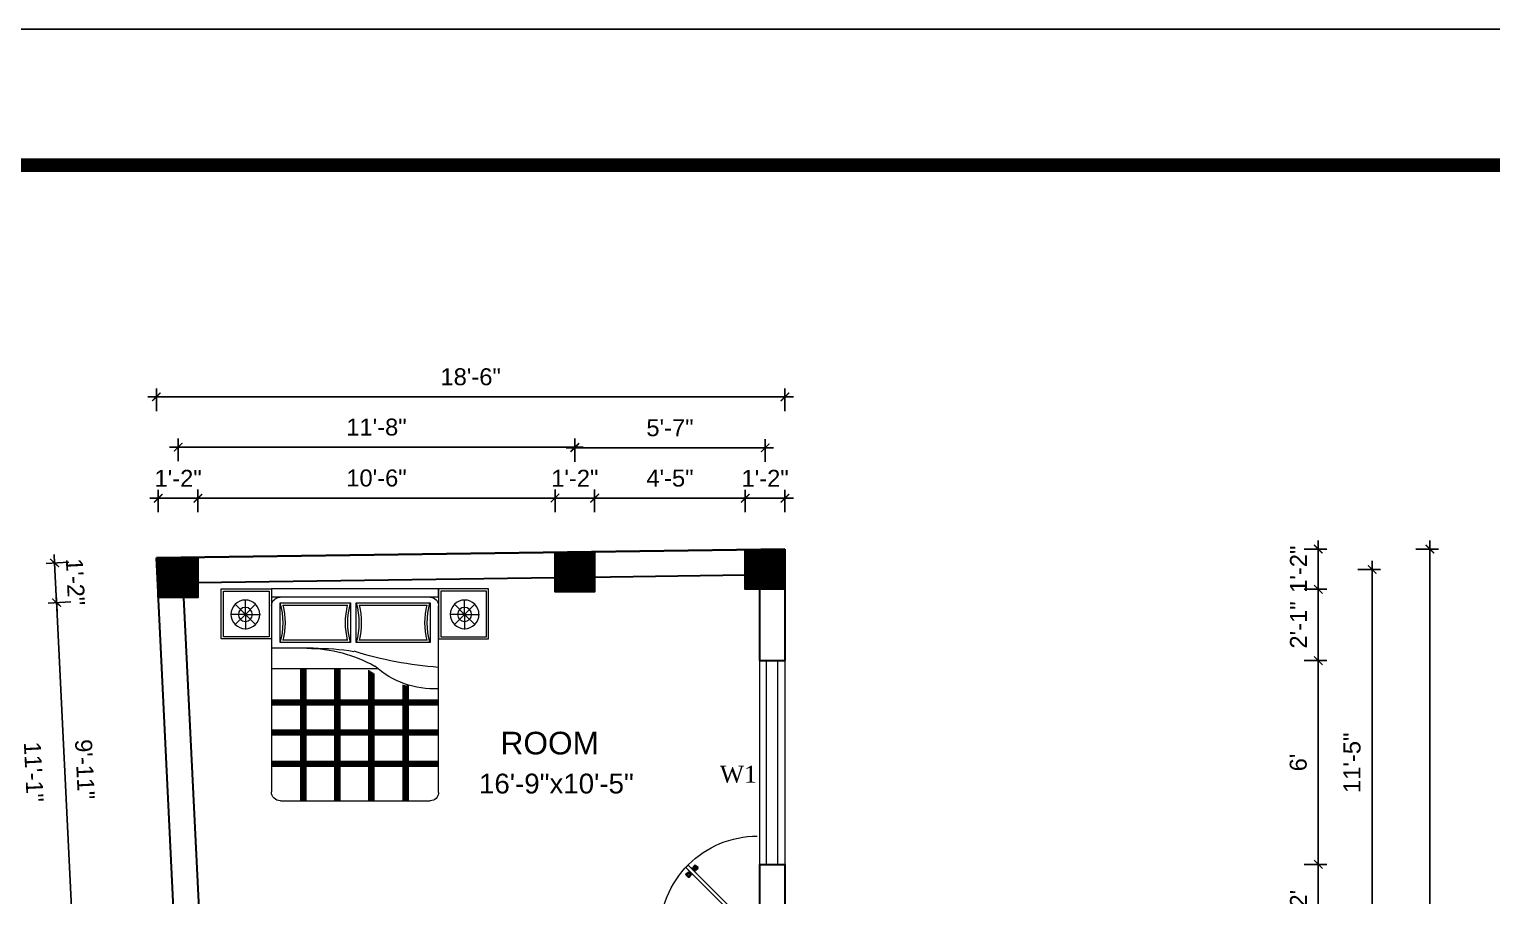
# Model space of a CAD drawing. Header units: inches. Extents: x -4737 to 13205, y 2479 to 13285.
# Drawn here: x -4246 to -3729, y 8956 to 9262 of the extents above; entities that cross this region are included whole.
import ezdxf

# ---------------------------------------------------------------- set-up
doc = ezdxf.new("R2010")
doc.units = ezdxf.units.IN
doc.header["$MEASUREMENT"] = 0
for name, color, linetype, lineweight in [('A-FURN', 9, 'Continuous', 5), ('hatch-.09', 8, 'Continuous', 9), ('Label', 7, 'Continuous', 13), ('ns_DIMS', 1, 'Continuous', 0), ('ns_TEXT', 7, 'Continuous', 13), ('PUERTAS', 7, 'Continuous', 9), ('Text', 7, 'Continuous', 13), ('WALL', 12, 'Continuous', 30), ('wall2', 1, 'Continuous', 15), ('windoow', 4, 'Continuous', 5)]:
    doc.layers.add(name, color=color, linetype=linetype, lineweight=lineweight)
doc.layers.add('furniture', color=253, linetype='Continuous')
doc.styles.add('arial 1000', font='arial.ttf')
doc.styles.add('dim', font='arial.ttf', dxfattribs={"height": 7})
doc.styles.get("Standard").update_dxf_attribs({"font": 'arial.ttf'})
doc.dimstyles.new("1-8'", dxfattribs={"dimtxt": 6, "dimasz": 3, "dimexe": 3, "dimexo": 6, "dimgap": 4, "dimtad": 1, "dimdec": 0, "dimzin": 0, "dimdsep": 46, "dimlunit": 4, "dimtxsty": 'arial 1000', "dimblk": 'ARCHTICK', "dimcen": 8, "dimdle": 3, "dimclrt": 7, "dimazin": 0, "dimtfac": 1, "dimtdec": 0, "dimtix": 1, "dimtmove": 2, "dimatfit": 3, "dimfxl": 5, "dimfxlon": 1, "dimarcsym": 0})

# ---------------------------------------------------------------- blocks, each defined once
blk = doc.blocks.new('3ft')
at = {"layer": 'PUERTAS', "color": 2}
for p, q in [((1.01, 2.52), (25.23, 26.74)), ((26.05, 25.92), (1.77, 1.64)), ((21.99, 26.11), (21.98, 26.13)), ((26.05, 25.92), (25.23, 26.74)), ((25.42, 22.68), (25.43, 22.67)), ((0, 2.4), (0, 0)), ((0.72, 2.4), (0, 2.4)), ((1.6, 0), (0, 0)), ((0.72, 1.52), (0.72, 2.44)), ((0.8, 1.52), (0.72, 1.52)), ((0.8, 1.52), (0.8, 2.41)), ((0.8, 1.2), (0.8, 1.52)), ((1.6, 1.2), (0.8, 1.2)), ((1.57, 1.84), (0.94, 2.47)), ((1.63, 1.89), (0.97, 2.55)), ((1.63, 1.89), (1.57, 1.84)), ((1.77, 1.64), (1.57, 1.84)), ((1.6, 0), (1.6, 1.2)), ((34.4, 0), (34.4, 1.2)), ((34.4, 1.2), (35.2, 1.2)), ((34.4, 0), (36, 0)), ((35.2, 1.2), (35.2, 2.4)), ((35.2, 2.4), (36, 2.4)), ((36, 0), (36, 2.4))]:
    blk.add_line(p, q, dxfattribs=at)
at = {"layer": 'PUERTAS', "color": 1}
for p, q in [((21.67, 25.73), (22.17, 26.23)), ((21.7, 25.82), (22.14, 26.26)), ((22.58, 26.7), (22.14, 26.26)), ((22.67, 26.73), (22.17, 26.23)), ((22.61, 26.67), (22.58, 26.7)), ((23.45, 25.91), (22.79, 26.73)), ((22.49, 24.95), (21.67, 25.61)), ((21.73, 25.79), (21.7, 25.82)), ((22.6, 24.96), (23.02, 25.38)), ((22.61, 24.25), (22.92, 24.72)), ((22.62, 24.13), (22.61, 24.14)), ((22.7, 25.07), (22.71, 25.06)), ((22.82, 25.06), (23.08, 25.32)), ((22.94, 24.95), (22.83, 25.07)), ((22.92, 24.72), (22.92, 24.72)), ((22.93, 24.94), (23.19, 25.21)), ((22.93, 24.84), (22.93, 24.83)), ((23.44, 25.81), (23.02, 25.38)), ((23.34, 25.58), (23.08, 25.32)), ((23.46, 25.47), (23.19, 25.21)), ((23.33, 25.7), (23.34, 25.69)), ((23.45, 25.46), (23.33, 25.57)), ((23.44, 23.31), (23.45, 23.3)), ((23.56, 23.3), (24.03, 23.61)), ((23.57, 25.47), (23.57, 25.47)), ((24.15, 25.79), (23.68, 25.48)), ((23.68, 25.48), (23.68, 25.48)), ((24.03, 23.61), (24.03, 23.62)), ((24.14, 23.62), (24.14, 23.62)), ((24.25, 23.62), (24.51, 23.89)), ((24.27, 25.78), (24.26, 25.79)), ((24.26, 23.29), (24.69, 23.71)), ((24.26, 23.63), (24.37, 23.52)), ((24.26, 23.18), (24.92, 22.37)), ((24.37, 23.52), (24.63, 23.77)), ((24.37, 23.4), (24.37, 23.4)), ((24.78, 24.15), (24.51, 23.89)), ((24.89, 24.03), (24.63, 23.77)), ((25.11, 24.14), (24.69, 23.71)), ((24.77, 24.14), (24.88, 24.03)), ((24.79, 24.38), (24.78, 24.37)), ((24.78, 24.26), (24.78, 24.26)), ((25.1, 24.84), (24.79, 24.38)), ((25, 24.03), (25, 24.03)), ((25.04, 22.36), (25.54, 22.86)), ((25.09, 24.96), (25.1, 24.95)), ((25.1, 22.42), (25.13, 22.39)), ((25.13, 22.39), (25.57, 22.83)), ((25.22, 24.14), (26.03, 23.48)), ((26.04, 23.37), (25.54, 22.86)), ((26.01, 23.27), (25.57, 22.83)), ((25.98, 23.3), (26.01, 23.27))]:
    blk.add_line(p, q, dxfattribs=at)
at = {"layer": 'PUERTAS', "color": 8}
for p, q in [((22.74, 25.1), (21.84, 25.9)), ((22.13, 26.28), (21.98, 26.13)), ((22.88, 25.24), (22.01, 26.06)), ((22.13, 26.28), (22.27, 26.42)), ((22.29, 26.41), (22.27, 26.42)), ((23.16, 25.52), (22.34, 26.39)), ((23.3, 25.66), (22.5, 26.56)), ((23.41, 25.77), (22.65, 26.71)), ((23.46, 25.83), (22.72, 26.75)), ((22.57, 24.94), (21.65, 25.68)), ((22.63, 24.99), (21.69, 25.75)), ((22.69, 24.32), (23.02, 24.83)), ((22.95, 24.96), (22.84, 25.07)), ((22.98, 24.99), (22.86, 25.1)), ((23.03, 25.04), (22.91, 25.15)), ((22.91, 24.53), (23.1, 24.91)), ((23.11, 25.12), (22.99, 25.23)), ((23.13, 24.76), (23.18, 24.99)), ((23.28, 25.3), (23.17, 25.41)), ((23.36, 25.37), (23.25, 25.49)), ((23.31, 24.94), (23.28, 25.08)), ((23.41, 25.43), (23.3, 25.54)), ((23.46, 25.09), (23.32, 25.13)), ((23.44, 25.45), (23.33, 25.56)), ((23.64, 25.27), (23.41, 25.22)), ((23.87, 25.49), (23.49, 25.3)), ((24.08, 25.71), (23.57, 25.38)), ((23.63, 23.38), (24.14, 23.72)), ((23.84, 23.6), (24.22, 23.79)), ((24.07, 23.82), (24.3, 23.88)), ((24.25, 24), (24.39, 23.97)), ((24.25, 23.26), (24.99, 22.34)), ((24.27, 23.64), (24.38, 23.53)), ((24.3, 23.67), (24.41, 23.56)), ((24.3, 23.32), (25.06, 22.38)), ((24.35, 23.72), (24.46, 23.61)), ((24.4, 24.15), (24.43, 24.01)), ((24.41, 23.43), (25.2, 22.53)), ((24.43, 23.8), (24.54, 23.69)), ((24.58, 24.33), (24.52, 24.1)), ((24.55, 23.57), (25.37, 22.7)), ((24.6, 23.97), (24.72, 23.86)), ((24.8, 24.56), (24.61, 24.18)), ((25.02, 24.77), (24.68, 24.26)), ((24.68, 24.05), (24.79, 23.94)), ((24.73, 24.1), (24.85, 23.99)), ((24.76, 24.13), (24.87, 24.02)), ((24.83, 23.85), (25.7, 23.03)), ((24.97, 23.99), (25.87, 23.2)), ((25.08, 24.1), (26.02, 23.34)), ((25.14, 24.15), (26.06, 23.41)), ((25.58, 22.82), (25.43, 22.67)), ((25.58, 22.82), (25.73, 22.97)), ((25.72, 22.98), (25.73, 22.97)), ((0, 0), (36, 0))]:
    blk.add_line(p, q, dxfattribs=at)
at = {"layer": 'PUERTAS', "color": 2}
for radius in [0.155, 0.0752]:
    blk.add_circle((0.82, 2.56), radius, dxfattribs=at)
at = {"layer": 'PUERTAS', "color": 8}
blk.add_arc((0.82, 2.56), 34.38, 359.7285, 90.0333, dxfattribs=at)
at = {"layer": 'PUERTAS', "color": 1}
for centre, start, end in [((22.73, 26.68), 38.9236, 135), ((23.39, 25.86), 315, 38.9236), ((22.54, 25.01), 231.0764, 315), ((22.67, 24.2), 135, 225), ((22.77, 25.12), 225, 315), ((22.99, 24.89), 135, 219.7428), ((22.87, 24.78), 315, 39.7428), ((23.28, 25.63), 315, 45), ((23.51, 23.36), 225, 315), ((23.51, 25.41), 50.2572, 135), ((23.62, 25.53), 230.2572, 315), ((24.09, 23.56), 50.2572, 135), ((24.2, 23.68), 230.2572, 315), ((24.2, 25.73), 45, 135), ((24.32, 23.23), 135, 218.9236), ((24.42, 23.46), 135, 225), ((24.84, 24.31), 135, 219.7428), ((24.72, 24.21), 315, 39.7428), ((24.94, 23.98), 45, 135), ((24.98, 22.42), 218.9236, 315), ((25.04, 24.89), 315, 45), ((25.17, 24.08), 51.0764, 135), ((25.98, 23.42), 315, 51.0764)]:
    blk.add_arc(centre, 0.08, start, end, dxfattribs=at)
blk = doc.blocks.new('*U36')
at = {"color": 3}
blk.add_blockref('3ft', (0, 0), dxfattribs=at)
blk = doc.blocks.new('A$C3AED30AC')
at = {"layer": 'A-FURN', "color": 147, "linetype": 'ByBlock'}
for p, q in [((0, 1532), (0, 1982)), ((0, 1982), (450, 1982)), ((450, 1982), (1950, 1982)), ((450, 1982), (450, 1532)), ((450, 1906), (450, 1982)), ((1950, 1982), (1950, 1532)), ((2400, 1982), (1950, 1982)), ((2400, 1532), (2400, 1982)), ((450, 1906), (1950, 1906)), ((450, 155), (450, 1830)), ((1950, 1830), (1950, 159)), ((450, 1532), (0, 1532)), ((1950, 1532), (2400, 1532)), ((1870, 79), (526, 79))]:
    blk.add_line(p, q, dxfattribs=at)
at = {"layer": 'A-FURN', "color": 8}
for p, q in [((20, 1552), (20, 1962)), ((20, 1962), (430, 1962)), ((430, 1962), (430, 1552)), ((1970, 1962), (1970, 1552)), ((2380, 1962), (1970, 1962)), ((2380, 1552), (2380, 1962)), ((430, 1552), (20, 1552)), ((1970, 1552), (2380, 1552))]:
    blk.add_line(p, q, dxfattribs=at)
at = {"layer": 'A-FURN', "color": 5, "linetype": 'ByBlock'}
for p, q in [((216, 1752), (121, 1847)), ((216, 1752), (216, 1887)), ((216, 1752), (311, 1847)), ((526, 1855), (526, 1500)), ((1189, 1855), (526, 1855)), ((1189, 1500), (1189, 1855)), ((1873, 1855), (1240, 1855)), ((1240, 1855), (1240, 1500)), ((1873, 1500), (1873, 1855)), ((2184, 1752), (2089, 1847)), ((2184, 1752), (2184, 1887)), ((2184, 1752), (2279, 1847)), ((216, 1752), (82, 1752)), ((216, 1752), (121, 1657)), ((216, 1752), (216, 1752)), ((216, 1752), (216, 1752)), ((216, 1752), (216, 1752)), ((216, 1752), (350, 1752)), ((216, 1752), (216, 1618)), ((216, 1752), (311, 1657)), ((2184, 1752), (2049, 1752)), ((2184, 1752), (2089, 1657)), ((2184, 1752), (2318, 1752)), ((2184, 1752), (2184, 1752)), ((2184, 1752), (2184, 1752)), ((2184, 1752), (2184, 1752)), ((2184, 1752), (2279, 1657)), ((2184, 1752), (2184, 1618)), ((526, 1500), (1189, 1500)), ((1240, 1500), (1873, 1500)), ((1574, 1449), (1950, 1449)), ((996, 1264), (1950, 1264))]:
    blk.add_line(p, q, dxfattribs=at)
at = {"layer": 'A-FURN', "color": 9}
for p, q in [((1163, 1835), (552, 1835)), ((1847, 1835), (1266, 1835)), ((552, 1520), (1163, 1520)), ((1266, 1520), (1847, 1520))]:
    blk.add_line(p, q, dxfattribs=at)
at = {"layer": 'A-FURN', "color": 8, "linetype": 'Continuous'}
for p, q in [((1030, 1223), (1030, 79)), ((1042, 1230), (1042, 79)), ((1054, 1237), (1054, 79)), ((1067, 1245), (1067, 79)), ((1079, 1253), (1079, 79)), ((1335, 1264), (1335, 79)), ((1347, 1264), (1347, 79)), ((1359, 1264), (1359, 79)), ((1372, 1264), (1372, 79)), ((1384, 1264), (1384, 79)), ((1640, 1264), (1640, 79)), ((1652, 1264), (1652, 79)), ((1664, 1264), (1664, 79)), ((1677, 1264), (1677, 79)), ((1689, 1264), (1689, 79)), ((722, 1115), (722, 79)), ((734, 1115), (734, 79)), ((746, 1115), (746, 79)), ((759, 1117), (759, 79)), ((771, 1120), (771, 79)), ((450, 983), (1950, 983)), ((450, 971), (1950, 971)), ((450, 959), (1950, 959)), ((450, 950), (1950, 950)), ((450, 938), (1950, 938)), ((450, 713), (1950, 713)), ((450, 701), (1950, 701)), ((450, 689), (1950, 689)), ((450, 680), (1950, 680)), ((450, 668), (1950, 668)), ((450, 431), (1950, 431)), ((450, 419), (1950, 419)), ((450, 407), (1950, 407)), ((450, 398), (1950, 398)), ((450, 386), (1950, 386))]:
    blk.add_line(p, q, dxfattribs=at)
at = {"layer": 'A-FURN', "color": 5, "linetype": 'ByBlock'}
for centre, radius in [((216, 1752), 129), ((2184, 1752), 129), ((216, 1752), 62.8), ((2184, 1752), 62.8)]:
    blk.add_circle(centre, radius, dxfattribs=at)
at = {"layer": 'A-FURN', "color": 147, "linetype": 'ByBlock'}
for centre, radius, start, end in [((526, 1830), 76.2, 90, 180), ((1873, 1830), 76.2, 0, 90), ((526, 155), 76.2, 180, 270), ((1870, 159), 80, 270, 0)]:
    blk.add_arc(centre, radius, start, end, dxfattribs=at)
at = {"layer": 'A-FURN', "color": 5, "linetype": 'ByBlock'}
for centre, radius, start, end in [((-83, 1677), 635, 343.7398, 16.2602), ((1799, 1677), 635, 163.7398, 196.2602), ((630, 1677), 635, 343.7398, 16.2602), ((2483, 1677), 635, 163.7398, 196.2602), ((1639, 177), 1271, 90.3564, 119.0389), ((1573, -870), 2319, 89.9801, 99.0312), ((194, 4689), 3422, 274.2889, 287.25), ((485, 1886), 803, 267.4969, 311.9132)]:
    blk.add_arc(centre, radius, start, end, dxfattribs=at)
at = {"layer": 'A-FURN', "color": 9}
for centre, start, end in [((-83, 1677), 346.0594, 13.9406), ((1799, 1677), 166.0594, 193.9406), ((630, 1677), 346.0594, 13.9406), ((2483, 1677), 166.0594, 193.9406)]:
    blk.add_arc(centre, 655, start, end, dxfattribs=at)
blk = doc.blocks.new('_ArchTick')
at = {"color": 0, "const_width": 0.15}
blk.add_lwpolyline([(-0.5, -0.5), (0.5, 0.5)], dxfattribs=at)
blk = doc.blocks.new('*D1527')
at = {"layer": 'Defpoints', "color": 0, "transparency": 16777216}
for p in [(-4186.3, 9096.16), (-4200.3, 9075.02), (-4186.3, 9075.02)]:
    blk.add_point(p, dxfattribs=at)
at = {"layer": 'ns_DIMS', "color": 0, "lineweight": -2, "transparency": 16777216}
for p, q in [((-4200.3, 9091.16), (-4200.3, 9099.16)), ((-4186.3, 9091.16), (-4186.3, 9099.16)), ((-4200.3, 9096.16), (-4203.3, 9096.16)), ((-4200.3, 9096.16), (-4186.3, 9096.16)), ((-4186.3, 9096.16), (-4183.3, 9096.16))]:
    blk.add_line(p, q, dxfattribs=at)
at = {"layer": 'ns_DIMS', "color": 0, "lineweight": -2, "transparency": 16777216, "xscale": 3, "yscale": 3, "zscale": 3}
blk.add_blockref('_ArchTick', (-4200.3, 9096.16), dxfattribs=at)
at = {"layer": 'ns_DIMS', "color": 0, "lineweight": -2, "transparency": 16777216, "xscale": 3, "yscale": 3, "zscale": 3, "rotation": 180}
blk.add_blockref('_ArchTick', (-4186.3, 9096.16), dxfattribs=at)
at = {"layer": 'ns_DIMS', "color": 7, "transparency": 16777216, "insert": (-4193.3, 9103.17), "char_height": 6, "attachment_point": 5, "style": 'arial 1000'}
blk.add_mtext('1\'-2"', dxfattribs=at)
blk = doc.blocks.new('*D1528')
at = {"layer": 'Defpoints', "color": 0, "transparency": 16777216}
for p in [(-4053.1, 9114.19), (-4053.1, 9077.01), (-4193.3, 9075.02)]:
    blk.add_point(p, dxfattribs=at)
at = {"layer": 'ns_DIMS', "color": 0, "lineweight": -2, "transparency": 16777216}
for p, q in [((-4196.3, 9114.19), (-4050.1, 9114.19)), ((-4193.3, 9109.19), (-4193.3, 9117.19)), ((-4053.1, 9109.19), (-4053.1, 9117.19))]:
    blk.add_line(p, q, dxfattribs=at)
at = {"layer": 'ns_DIMS', "color": 0, "lineweight": -2, "transparency": 16777216, "xscale": 3, "yscale": 3, "zscale": 3, "rotation": 180}
blk.add_blockref('_ArchTick', (-4193.3, 9114.19), dxfattribs=at)
at = {"layer": 'ns_DIMS', "color": 0, "lineweight": -2, "transparency": 16777216, "xscale": 3, "yscale": 3, "zscale": 3}
blk.add_blockref('_ArchTick', (-4053.1, 9114.19), dxfattribs=at)
at = {"layer": 'ns_DIMS', "color": 7, "transparency": 16777216, "insert": (-4123.2, 9121.25), "char_height": 6, "attachment_point": 5, "style": 'arial 1000'}
blk.add_mtext('11\'-8"', dxfattribs=at)
blk = doc.blocks.new('*D1529')
at = {"layer": 'Defpoints', "color": 0, "transparency": 16777216}
for p in [(-3978.84, 9131.96), (-3978.84, 9077.96), (-4200.99, 9075.02)]:
    blk.add_point(p, dxfattribs=at)
at = {"layer": 'ns_DIMS', "color": 0, "lineweight": -2, "transparency": 16777216}
for p, q in [((-4200.99, 9126.96), (-4200.99, 9134.96)), ((-3978.84, 9126.96), (-3978.84, 9134.96)), ((-4203.99, 9131.96), (-3975.84, 9131.96))]:
    blk.add_line(p, q, dxfattribs=at)
at = {"layer": 'ns_DIMS', "color": 0, "lineweight": -2, "transparency": 16777216, "xscale": 3, "yscale": 3, "zscale": 3, "rotation": 180}
blk.add_blockref('_ArchTick', (-4200.99, 9131.96), dxfattribs=at)
at = {"layer": 'ns_DIMS', "color": 0, "lineweight": -2, "transparency": 16777216, "xscale": 3, "yscale": 3, "zscale": 3}
blk.add_blockref('_ArchTick', (-3978.84, 9131.96), dxfattribs=at)
at = {"layer": 'ns_DIMS', "color": 7, "transparency": 16777216, "insert": (-4089.91, 9139.02), "char_height": 6, "attachment_point": 5, "style": 'arial 1000'}
blk.add_mtext('18\'-6"', dxfattribs=at)
blk = doc.blocks.new('*D1530')
at = {"layer": 'Defpoints', "color": 0, "transparency": 16777216}
for p in [(-4060.1, 9096.19), (-4060.1, 9077.01), (-4186.3, 9075.02)]:
    blk.add_point(p, dxfattribs=at)
at = {"layer": 'ns_DIMS', "color": 0, "lineweight": -2, "transparency": 16777216}
for p, q in [((-4186.3, 9091.19), (-4186.3, 9099.19)), ((-4060.1, 9091.19), (-4060.1, 9099.19)), ((-4189.3, 9096.19), (-4057.1, 9096.19))]:
    blk.add_line(p, q, dxfattribs=at)
at = {"layer": 'ns_DIMS', "color": 0, "lineweight": -2, "transparency": 16777216, "xscale": 3, "yscale": 3, "zscale": 3, "rotation": 180}
blk.add_blockref('_ArchTick', (-4186.3, 9096.19), dxfattribs=at)
at = {"layer": 'ns_DIMS', "color": 0, "lineweight": -2, "transparency": 16777216, "xscale": 3, "yscale": 3, "zscale": 3}
blk.add_blockref('_ArchTick', (-4060.1, 9096.19), dxfattribs=at)
at = {"layer": 'ns_DIMS', "color": 7, "transparency": 16777216, "insert": (-4123.2, 9103.25), "char_height": 6, "attachment_point": 5, "style": 'arial 1000'}
blk.add_mtext('10\'-6"', dxfattribs=at)
blk = doc.blocks.new('*D1531')
at = {"layer": 'Defpoints', "color": 0, "transparency": 16777216}
for p in [(-4046.1, 9096.19), (-4060.1, 9077.01), (-4046.1, 9077.01)]:
    blk.add_point(p, dxfattribs=at)
at = {"layer": 'ns_DIMS', "color": 0, "lineweight": -2, "transparency": 16777216}
for p, q in [((-4060.1, 9091.19), (-4060.1, 9099.19)), ((-4046.1, 9091.19), (-4046.1, 9099.19)), ((-4060.1, 9096.19), (-4063.1, 9096.19)), ((-4060.1, 9096.19), (-4046.1, 9096.19)), ((-4046.1, 9096.19), (-4043.1, 9096.19))]:
    blk.add_line(p, q, dxfattribs=at)
at = {"layer": 'ns_DIMS', "color": 0, "lineweight": -2, "transparency": 16777216, "xscale": 3, "yscale": 3, "zscale": 3}
blk.add_blockref('_ArchTick', (-4060.1, 9096.19), dxfattribs=at)
at = {"layer": 'ns_DIMS', "color": 0, "lineweight": -2, "transparency": 16777216, "xscale": 3, "yscale": 3, "zscale": 3, "rotation": 180}
blk.add_blockref('_ArchTick', (-4046.1, 9096.19), dxfattribs=at)
at = {"layer": 'ns_DIMS', "color": 7, "transparency": 16777216, "insert": (-4053.1, 9103.2), "char_height": 6, "attachment_point": 5, "style": 'arial 1000'}
blk.add_mtext('1\'-2"', dxfattribs=at)
blk = doc.blocks.new('*D1532')
at = {"layer": 'Defpoints', "color": 0, "transparency": 16777216}
for p in [(-3992.84, 9096.16), (-4046.1, 9077.01), (-3992.84, 9078.16)]:
    blk.add_point(p, dxfattribs=at)
at = {"layer": 'ns_DIMS', "color": 0, "lineweight": -2, "transparency": 16777216}
for p, q in [((-4046.1, 9091.16), (-4046.1, 9099.16)), ((-3992.84, 9091.16), (-3992.84, 9099.16)), ((-4049.1, 9096.16), (-3989.84, 9096.16))]:
    blk.add_line(p, q, dxfattribs=at)
at = {"layer": 'ns_DIMS', "color": 0, "lineweight": -2, "transparency": 16777216, "xscale": 3, "yscale": 3, "zscale": 3, "rotation": 180}
blk.add_blockref('_ArchTick', (-4046.1, 9096.16), dxfattribs=at)
at = {"layer": 'ns_DIMS', "color": 0, "lineweight": -2, "transparency": 16777216, "xscale": 3, "yscale": 3, "zscale": 3}
blk.add_blockref('_ArchTick', (-3992.84, 9096.16), dxfattribs=at)
at = {"layer": 'ns_DIMS', "color": 7, "transparency": 16777216, "insert": (-4019.47, 9103.21), "char_height": 6, "attachment_point": 5, "style": 'arial 1000'}
blk.add_mtext('4\'-5"', dxfattribs=at)
blk = doc.blocks.new('*D1533')
at = {"layer": 'Defpoints', "color": 0, "transparency": 16777216}
for p in [(-3978.84, 9096.16), (-3992.84, 9077.96), (-3978.84, 9077.96)]:
    blk.add_point(p, dxfattribs=at)
at = {"layer": 'ns_DIMS', "color": 0, "lineweight": -2, "transparency": 16777216}
for p, q in [((-3992.84, 9091.16), (-3992.84, 9099.16)), ((-3978.84, 9091.16), (-3978.84, 9099.16)), ((-3992.84, 9096.16), (-3995.84, 9096.16)), ((-3992.84, 9096.16), (-3978.84, 9096.16)), ((-3978.84, 9096.16), (-3975.84, 9096.16))]:
    blk.add_line(p, q, dxfattribs=at)
at = {"layer": 'ns_DIMS', "color": 0, "lineweight": -2, "transparency": 16777216, "xscale": 3, "yscale": 3, "zscale": 3}
blk.add_blockref('_ArchTick', (-3992.84, 9096.16), dxfattribs=at)
at = {"layer": 'ns_DIMS', "color": 0, "lineweight": -2, "transparency": 16777216, "xscale": 3, "yscale": 3, "zscale": 3, "rotation": 180}
blk.add_blockref('_ArchTick', (-3978.84, 9096.16), dxfattribs=at)
at = {"layer": 'ns_DIMS', "color": 7, "transparency": 16777216, "insert": (-3985.84, 9103.17), "char_height": 6, "attachment_point": 5, "style": 'arial 1000'}
blk.add_mtext('1\'-2"', dxfattribs=at)
blk = doc.blocks.new('*D1534')
at = {"layer": 'Defpoints', "color": 0, "transparency": 16777216}
for p in [(-3985.84, 9113.96), (-4053.1, 9077.01), (-3985.84, 9077.96)]:
    blk.add_point(p, dxfattribs=at)
at = {"layer": 'ns_DIMS', "color": 0, "lineweight": -2, "transparency": 16777216}
for p, q in [((-4056.1, 9113.96), (-3982.84, 9113.96)), ((-4053.1, 9108.96), (-4053.1, 9116.96)), ((-3985.84, 9108.96), (-3985.84, 9116.96))]:
    blk.add_line(p, q, dxfattribs=at)
at = {"layer": 'ns_DIMS', "color": 0, "lineweight": -2, "transparency": 16777216, "xscale": 3, "yscale": 3, "zscale": 3, "rotation": 180}
blk.add_blockref('_ArchTick', (-4053.1, 9113.96), dxfattribs=at)
at = {"layer": 'ns_DIMS', "color": 0, "lineweight": -2, "transparency": 16777216, "xscale": 3, "yscale": 3, "zscale": 3}
blk.add_blockref('_ArchTick', (-3985.84, 9113.96), dxfattribs=at)
at = {"layer": 'ns_DIMS', "color": 7, "transparency": 16777216, "insert": (-4019.47, 9121.01), "char_height": 6, "attachment_point": 5, "style": 'arial 1000'}
blk.add_mtext('5\'-7"', dxfattribs=at)
blk = doc.blocks.new('*D1538')
at = {"layer": 'Defpoints', "color": 0, "transparency": 16777216}
for p in [(-3978.84, 8966.76), (-3790.34, 8966.76), (-3923.39, 8942.51)]:
    blk.add_point(p, dxfattribs=at)
at = {"layer": 'ns_DIMS', "color": 0, "lineweight": -2, "transparency": 16777216}
for p, q in [((-3790.34, 8939.51), (-3790.34, 8969.76)), ((-3795.34, 8966.76), (-3787.34, 8966.76)), ((-3795.34, 8942.51), (-3787.34, 8942.51))]:
    blk.add_line(p, q, dxfattribs=at)
at = {"layer": 'ns_DIMS', "color": 0, "lineweight": -2, "transparency": 16777216, "xscale": 3, "yscale": 3, "zscale": 3}
for p, rotation in [((-3790.34, 8966.76), 90), ((-3790.34, 8942.51), 270)]:
    blk.add_blockref('_ArchTick', p, dxfattribs=dict(at, rotation=rotation))
at = {"layer": 'ns_DIMS', "color": 7, "transparency": 16777216, "insert": (-3797.35, 8954.63), "char_height": 6, "attachment_point": 5, "rotation": 90, "style": 'arial 1000'}
blk.add_mtext("2'", dxfattribs=at)
blk = doc.blocks.new('*D1539')
at = {"layer": 'Defpoints', "color": 0, "transparency": 16777216}
for p in [(-3978.84, 9038.76), (-3790.34, 9038.76), (-3978.84, 8966.76)]:
    blk.add_point(p, dxfattribs=at)
at = {"layer": 'ns_DIMS', "color": 0, "lineweight": -2, "transparency": 16777216}
for p, q in [((-3790.34, 8963.76), (-3790.34, 9041.76)), ((-3795.34, 9038.76), (-3787.34, 9038.76)), ((-3795.34, 8966.76), (-3787.34, 8966.76))]:
    blk.add_line(p, q, dxfattribs=at)
at = {"layer": 'ns_DIMS', "color": 0, "lineweight": -2, "transparency": 16777216, "xscale": 3, "yscale": 3, "zscale": 3}
for p, rotation in [((-3790.34, 9038.76), 90), ((-3790.34, 8966.76), 270)]:
    blk.add_blockref('_ArchTick', p, dxfattribs=dict(at, rotation=rotation))
at = {"layer": 'ns_DIMS', "color": 7, "transparency": 16777216, "insert": (-3797.4, 9002.76), "char_height": 6, "attachment_point": 5, "rotation": 90, "style": 'arial 1000'}
blk.add_mtext("6'", dxfattribs=at)
blk = doc.blocks.new('*D1540')
at = {"layer": 'Defpoints', "color": 0, "transparency": 16777216}
for p in [(-3978.84, 9063.96), (-3790.34, 9063.96), (-3978.84, 9038.76)]:
    blk.add_point(p, dxfattribs=at)
at = {"layer": 'ns_DIMS', "color": 0, "lineweight": -2, "transparency": 16777216}
for p, q in [((-3790.34, 9035.76), (-3790.34, 9066.96)), ((-3795.34, 9063.96), (-3787.34, 9063.96)), ((-3795.34, 9038.76), (-3787.34, 9038.76))]:
    blk.add_line(p, q, dxfattribs=at)
at = {"layer": 'ns_DIMS', "color": 0, "lineweight": -2, "transparency": 16777216, "xscale": 3, "yscale": 3, "zscale": 3}
for p, rotation in [((-3790.34, 9063.96), 90), ((-3790.34, 9038.76), 270)]:
    blk.add_blockref('_ArchTick', p, dxfattribs=dict(at, rotation=rotation))
at = {"layer": 'ns_DIMS', "color": 7, "transparency": 16777216, "insert": (-3797.35, 9051.36), "char_height": 6, "attachment_point": 5, "rotation": 90, "style": 'arial 1000'}
blk.add_mtext('2\'-1"', dxfattribs=at)
blk = doc.blocks.new('*D1541')
at = {"layer": 'Defpoints', "color": 0, "transparency": 16777216}
for p in [(-3978.84, 9078.16), (-3790.34, 9078.16), (-3978.84, 9063.96)]:
    blk.add_point(p, dxfattribs=at)
at = {"layer": 'ns_DIMS', "color": 0, "lineweight": -2, "transparency": 16777216}
for p, q in [((-3795.34, 9078.16), (-3787.34, 9078.16)), ((-3790.34, 9078.16), (-3790.34, 9081.16)), ((-3790.34, 9063.96), (-3790.34, 9078.16)), ((-3795.34, 9063.96), (-3787.34, 9063.96)), ((-3790.34, 9063.96), (-3790.34, 9060.96))]:
    blk.add_line(p, q, dxfattribs=at)
at = {"layer": 'ns_DIMS', "color": 0, "lineweight": -2, "transparency": 16777216, "xscale": 3, "yscale": 3, "zscale": 3}
for p, rotation in [((-3790.34, 9078.16), 270), ((-3790.34, 9063.96), 90)]:
    blk.add_blockref('_ArchTick', p, dxfattribs=dict(at, rotation=rotation))
at = {"layer": 'ns_DIMS', "color": 7, "transparency": 16777216, "insert": (-3797.35, 9071.06), "char_height": 6, "attachment_point": 5, "rotation": 90, "style": 'arial 1000'}
blk.add_mtext('1\'-2"', dxfattribs=at)
blk = doc.blocks.new('*D1542')
at = {"layer": 'Defpoints', "color": 0, "transparency": 16777216}
for p in [(-3978.84, 9070.96), (-3923.39, 8934.37), (-3771.32, 8934.37)]:
    blk.add_point(p, dxfattribs=at)
at = {"layer": 'ns_DIMS', "color": 0, "lineweight": -2, "transparency": 16777216}
for p, q in [((-3771.32, 9073.96), (-3771.32, 8931.37)), ((-3776.32, 9070.96), (-3768.32, 9070.96)), ((-3776.32, 8934.37), (-3768.32, 8934.37))]:
    blk.add_line(p, q, dxfattribs=at)
at = {"layer": 'ns_DIMS', "color": 0, "lineweight": -2, "transparency": 16777216, "xscale": 3, "yscale": 3, "zscale": 3}
for p, rotation in [((-3771.32, 9070.96), 90), ((-3771.32, 8934.37), 270)]:
    blk.add_blockref('_ArchTick', p, dxfattribs=dict(at, rotation=rotation))
at = {"layer": 'ns_DIMS', "color": 7, "transparency": 16777216, "insert": (-3778.39, 9002.66), "char_height": 6, "attachment_point": 5, "rotation": 90, "style": 'arial 1000'}
blk.add_mtext('11\'-5"', dxfattribs=at)
blk = doc.blocks.new('*D1450')
at = {"layer": 'Defpoints', "color": 0, "transparency": 16777216}
for p in [(-3978.84, 9078.16), (-3750.88, 9078.16), (-3870.24, 8669.51)]:
    blk.add_point(p, dxfattribs=at)
at = {"layer": 'ns_DIMS', "color": 0, "lineweight": -2, "transparency": 16777216}
for p, q in [((-3755.88, 9078.16), (-3747.88, 9078.16)), ((-3750.88, 8666.51), (-3750.88, 9081.16)), ((-3755.88, 8669.51), (-3747.88, 8669.51))]:
    blk.add_line(p, q, dxfattribs=at)
at = {"layer": 'ns_DIMS', "color": 0, "lineweight": -2, "transparency": 16777216, "xscale": 3, "yscale": 3, "zscale": 3}
for p, rotation in [((-3750.88, 9078.16), 90), ((-3750.88, 8669.51), 270)]:
    blk.add_blockref('_ArchTick', p, dxfattribs=dict(at, rotation=rotation))
at = {"layer": 'ns_DIMS', "color": 7, "transparency": 16777216, "insert": (-3757.94, 8873.83), "char_height": 6, "attachment_point": 5, "rotation": 90, "style": 'arial 1000'}
blk.add_mtext('34\'-1"', dxfattribs=at)
blk = doc.blocks.new('*D1594')
at = {"layer": 'Defpoints', "color": 0, "transparency": 16777216}
for p in [(-4200.99, 9075.02), (-4200.3, 9061.02), (-4236.25, 9059.24)]:
    blk.add_point(p, dxfattribs=at)
at = {"layer": 'ns_DIMS', "color": 0, "lineweight": -2, "transparency": 16777216}
for p, q in [((-4231.95, 9073.49), (-4239.94, 9073.1)), ((-4236.94, 9073.24), (-4237.09, 9076.24)), ((-4236.94, 9073.24), (-4236.25, 9059.24)), ((-4231.26, 9059.49), (-4239.25, 9059.1)), ((-4236.25, 9059.24), (-4236.1, 9056.25))]:
    blk.add_line(p, q, dxfattribs=at)
at = {"layer": 'ns_DIMS', "color": 0, "lineweight": -2, "transparency": 16777216, "xscale": 3, "yscale": 3, "zscale": 3}
for p, rotation in [((-4236.94, 9073.24), 272.820296018638), ((-4236.25, 9059.24), 92.82029601863802)]:
    blk.add_blockref('_ArchTick', p, dxfattribs=dict(at, rotation=rotation))
at = {"layer": 'ns_DIMS', "color": 7, "transparency": 16777216, "insert": (-4229.59, 9066.59), "char_height": 6, "attachment_point": 5, "rotation": 272.8203, "style": 'arial 1000'}
blk.add_mtext('1\'-2"', dxfattribs=at)
blk = doc.blocks.new('*D1595')
at = {"layer": 'Defpoints', "color": 0, "transparency": 16777216}
for p in [(-4200.3, 9061.02), (-4193.77, 8942.51), (-4230.41, 8940.7)]:
    blk.add_point(p, dxfattribs=at)
at = {"layer": 'ns_DIMS', "color": 0, "lineweight": -2, "transparency": 16777216}
for p, q in [((-4236.4, 9062.24), (-4230.26, 8937.71)), ((-4231.26, 9059.49), (-4239.25, 9059.1)), ((-4225.42, 8940.95), (-4233.41, 8940.56))]:
    blk.add_line(p, q, dxfattribs=at)
at = {"layer": 'ns_DIMS', "color": 0, "lineweight": -2, "transparency": 16777216, "xscale": 3, "yscale": 3, "zscale": 3}
for p, rotation in [((-4236.25, 9059.24), 92.82029601864603), ((-4230.41, 8940.7), 272.820296018646)]:
    blk.add_blockref('_ArchTick', p, dxfattribs=dict(at, rotation=rotation))
at = {"layer": 'ns_DIMS', "color": 7, "transparency": 16777216, "insert": (-4226.28, 9000.32), "char_height": 6, "attachment_point": 5, "rotation": 272.8203, "style": 'arial 1000'}
blk.add_mtext('9\'-11"', dxfattribs=at)
blk = doc.blocks.new('*D1598')
at = {"layer": 'Defpoints', "color": 0, "transparency": 16777216}
for p in [(-4272.9, 9071.47), (-4200.99, 9075.02), (-4181.01, 8669.51)]:
    blk.add_point(p, dxfattribs=at)
at = {"layer": 'ns_DIMS', "color": 0, "lineweight": -2, "transparency": 16777216}
for p, q in [((-4267.9, 9071.72), (-4275.89, 9071.33)), ((-4252.77, 8662.97), (-4273.05, 9074.47)), ((-4247.93, 8666.21), (-4255.92, 8665.82))]:
    blk.add_line(p, q, dxfattribs=at)
at = {"layer": 'ns_DIMS', "color": 0, "lineweight": -2, "transparency": 16777216, "xscale": 3, "yscale": 3, "zscale": 3}
for p, rotation in [((-4272.9, 9071.47), 92.82029601863792), ((-4252.92, 8665.97), 272.8202960186379)]:
    blk.add_blockref('_ArchTick', p, dxfattribs=dict(at, rotation=rotation))
at = {"layer": 'ns_DIMS', "color": 7, "transparency": 16777216, "insert": (-4255.85, 8869.07), "char_height": 6, "attachment_point": 5, "rotation": 272.8203, "style": 'arial 1000'}
blk.add_mtext('33\'-10"', dxfattribs=at)
blk = doc.blocks.new('*D1600')
at = {"layer": 'Defpoints', "color": 0, "transparency": 16777216}
for p in [(-4200.3, 9068.02), (-4254.57, 9065.34), (-4193.77, 8935.51)]:
    blk.add_point(p, dxfattribs=at)
at = {"layer": 'ns_DIMS', "color": 0, "lineweight": -2, "transparency": 16777216}
for p, q in [((-4247.9, 8929.84), (-4254.72, 9068.34)), ((-4249.58, 9065.59), (-4257.57, 9065.19)), ((-4243.05, 8933.08), (-4251.04, 8932.69))]:
    blk.add_line(p, q, dxfattribs=at)
at = {"layer": 'ns_DIMS', "color": 0, "lineweight": -2, "transparency": 16777216, "xscale": 3, "yscale": 3, "zscale": 3}
for p, rotation in [((-4254.57, 9065.34), 92.82029601864603), ((-4248.05, 8932.83), 272.820296018646)]:
    blk.add_blockref('_ArchTick', p, dxfattribs=dict(at, rotation=rotation))
at = {"layer": 'ns_DIMS', "color": 7, "transparency": 16777216, "insert": (-4244.31, 8999.43), "char_height": 6, "attachment_point": 5, "rotation": 272.8203, "style": 'arial 1000'}
blk.add_mtext('11\'-1"', dxfattribs=at)

msp = doc.modelspace()

# ---------------------------------------------------------------- hatches: boundary and pattern name
at = {"layer": 'hatch-.09'}
h = msp.add_hatch(dxfattribs=at)
h.set_pattern_fill('ANSI31', color=256)
h.set_pattern_definition([(45, (-19492.49026, 8786.86879), (-0.0883883476, 0.0883883476), [])])
h.paths.add_polyline_path([(-4046.1, 9077.01), (-4060.1, 9077.01), (-4060.1, 9063.01), (-4046.1, 9063.01)])
h = msp.add_hatch(dxfattribs=at)
h.set_pattern_fill('ANSI31', color=256)
h.set_pattern_definition([(45, (-19425.23136, 8787.81952), (-0.0883883476, 0.0883883476), [])])
h.paths.add_polyline_path([(-3978.84, 9077.96), (-3992.84, 9077.96), (-3992.84, 9063.96), (-3978.84, 9063.96)])
h = msp.add_hatch(dxfattribs=at)
h.set_pattern_fill('ANSI31', color=256)
h.set_pattern_definition([(45, (-19632.68447, 8784.87735), (-0.0883883476, 0.0883883476), [])])
h.paths.add_polyline_path([(-4186.3, 9075.02), (-4200.3, 9075.02), (-4200.3, 9061.02), (-4186.3, 9061.02)])

# ---------------------------------------------------------------- linework, layer by layer
msp.add_lwpolyline([(-4506.27, 7016.82), (-4506.27, 9261.86), (-1331.47, 9261.86), (-1331.47, 7016.82)], close=True)
at = {"const_width": 4.8}
msp.add_lwpolyline([(-1379.47, 7064.82), (-1379.47, 9213.86), (-4362.27, 9213.86), (-4362.27, 7064.82)], close=True, dxfattribs=at)
at = {"layer": 'WALL'}
for p, q in [((-4200.99, 9075.02), (-3978.84, 9078.16)), ((-3978.84, 9078.16), (-4200.99, 9075.02)), ((-3978.84, 9078.16), (-3978.84, 9038.76)), ((-4181.01, 8669.51), (-4200.99, 9075.02)), ((-4060.1, 9068.01), (-4186.3, 9066.22)), ((-3992.84, 9068.96), (-4048.35, 9068.17)), ((-4185.45, 8942.51), (-4191.28, 9061.02)), ((-3987.84, 9064.16), (-3987.84, 9038.76)), ((-3987.84, 9038.76), (-3978.84, 9038.76)), ((-3987.84, 8966.76), (-3987.84, 8937.46)), ((-3987.84, 8966.76), (-3978.84, 8966.76)), ((-3987.84, 8966.76), (-3978.84, 8966.76)), ((-3978.84, 8966.76), (-3978.84, 8942.51))]:
    msp.add_line(p, q, dxfattribs=at)
for points in [[(-4060.1, 9077.01), (-4046.1, 9077.01), (-4046.1, 9063.01), (-4060.1, 9063.01)], [(-3992.84, 9077.96), (-3978.84, 9077.96), (-3978.84, 9063.96), (-3992.84, 9063.96)], [(-4200.3, 9075.02), (-4186.3, 9075.02), (-4186.3, 9061.02), (-4200.3, 9061.02)]]:
    msp.add_lwpolyline(points, close=True, dxfattribs=at)
at = {"layer": 'wall2'}
for p, q in [((-3987.84, 9038.76), (-3987.84, 8966.76)), ((-3978.84, 9038.76), (-3978.84, 8966.76))]:
    msp.add_line(p, q, dxfattribs=at)
at = {"layer": 'windoow'}
for p, q in [((-3985.34, 8966.76), (-3985.34, 9038.76)), ((-3981.34, 8966.76), (-3981.34, 9038.76))]:
    msp.add_line(p, q, dxfattribs=at)

# ---------------------------------------------------------------- block references
at = {"layer": 'furniture', "xscale": -0.03937007859349251, "yscale": 0.03937007859349251, "zscale": 0.03937007859349251}
msp.add_blockref('A$C3AED30AC', (-4083.55, 8986.11), dxfattribs=at)
at = {"layer": 'WALL', "xscale": -1}
msp.add_blockref('*U36', (-3987.84, 8939.78), dxfattribs=at)

# ---------------------------------------------------------------- texts
at = {"layer": 'Label', "color": 5, "linetype": 'ByBlock', "insert": (-4061.96, 9013.61), "char_height": 8, "width": 88.4068, "attachment_point": 2, "style": 'dim'}
msp.add_mtext('ROOM', dxfattribs=at)
at = {"layer": 'ns_TEXT', "insert": (-4006.92, 9001.62), "char_height": 6, "attachment_point": 1}
msp.add_mtext_dynamic_manual_height_columns('\\pi5.07336;{\\fTimes New Roman|b0|i0|c0|p18;W1}', width=21.7401, gutter_width=72, heights=[4.46], dxfattribs=at)
at = {"layer": 'Text', "insert": (-4059.61, 8998.81), "char_height": 7, "width": 440.957, "attachment_point": 2}
msp.add_mtext('16\'-9"x10\'-5"', dxfattribs=at)

# ---------------------------------------------------------------- dimensions: what is measured, and where the dimension line sits
at = {"layer": 'ns_DIMS'}
for base, p1, p2, picture, middle in [((-3978.84, 9131.96), (-4200.99, 9075.02), (-3978.84, 9077.96), '*D1529', (-4089.91, 9139.02)), ((-4053.1, 9114.19), (-4193.3, 9075.02), (-4053.1, 9077.01), '*D1528', (-4123.2, 9121.25)), ((-3985.84, 9113.96), (-4053.1, 9077.01), (-3985.84, 9077.96), '*D1534', (-4019.47, 9121.01)), ((-4186.3, 9096.16), (-4200.3, 9075.02), (-4186.3, 9075.02), '*D1527', (-4193.3, 9103.17)), ((-4060.1, 9096.19), (-4186.3, 9075.02), (-4060.1, 9077.01), '*D1530', (-4123.2, 9103.25)), ((-4046.1, 9096.19), (-4060.1, 9077.01), (-4046.1, 9077.01), '*D1531', (-4053.1, 9103.2)), ((-3992.84, 9096.16), (-4046.1, 9077.01), (-3992.84, 9078.16), '*D1532', (-4019.47, 9103.21)), ((-3978.84, 9096.16), (-3992.84, 9077.96), (-3978.84, 9077.96), '*D1533', (-3985.84, 9103.17))]:
    dim = msp.add_linear_dim(base=base, p1=p1, p2=p2, dimstyle="1-8'", dxfattribs=at)
    dim.commit()
    dim.dimension.update_dxf_attribs({"geometry": picture, "text_midpoint": middle})
for base, p1, p2, angle, picture, middle in [((-3790.34, 9078.16), (-3978.84, 9063.96), (-3978.84, 9078.16), 90, '*D1541', (-3797.35, 9071.06)), ((-3750.88, 9078.16), (-3870.24, 8669.51), (-3978.84, 9078.16), 90, '*D1450', (-3757.94, 8873.83)), ((-3771.32, 8934.37), (-3978.84, 9070.96), (-3923.39, 8934.37), 90, '*D1542', (-3778.39, 9002.66)), ((-4254.57, 9065.34), (-4193.77, 8935.51), (-4200.3, 9068.02), 272.8203, '*D1600', (-4244.31, 8999.43)), ((-3790.34, 9063.96), (-3978.84, 9038.76), (-3978.84, 9063.96), 90, '*D1540', (-3797.35, 9051.36)), ((-4230.41, 8940.7), (-4200.3, 9061.02), (-4193.77, 8942.51), 92.8203, '*D1595', (-4226.28, 9000.32)), ((-3790.34, 9038.76), (-3978.84, 8966.76), (-3978.84, 9038.76), 90, '*D1539', (-3797.4, 9002.76)), ((-3790.34, 8966.76), (-3923.39, 8942.51), (-3978.84, 8966.76), 90, '*D1538', (-3797.35, 8954.63))]:
    dim = msp.add_linear_dim(base=base, p1=p1, p2=p2, angle=angle, dimstyle="1-8'", dxfattribs=at)
    dim.commit()
    dim.dimension.update_dxf_attribs({"geometry": picture, "text_midpoint": middle})
for p1, p2, distance, picture, middle in [((-4181.01, 8669.51), (-4200.99, 9075.02), 72, '*D1598', (-4255.85, 8869.07)), ((-4200.99, 9075.02), (-4200.3, 9061.02), -36, '*D1594', (-4229.59, 9066.59))]:
    dim = msp.add_aligned_dim(p1=p1, p2=p2, distance=distance, dimstyle="1-8'", dxfattribs=at)
    dim.commit()
    dim.dimension.update_dxf_attribs({"geometry": picture, "text_midpoint": middle})

doc.saveas('drawing.dxf')
